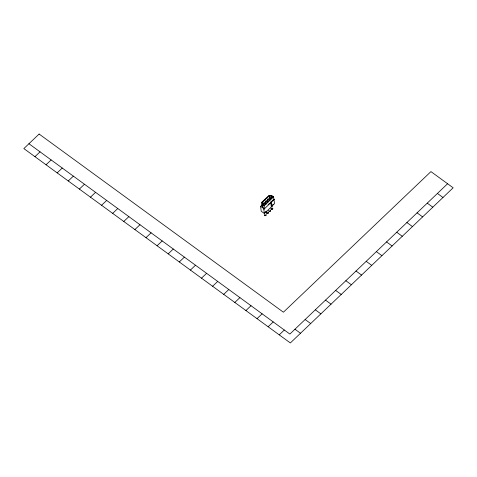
<?xml version="1.0" encoding="UTF-8"?>
<svg xmlns="http://www.w3.org/2000/svg" width="477" height="477" viewBox="0 0 477 477"><rect width="100%" height="100%" fill="white"/><g stroke="black" fill="none" stroke-linecap="round" stroke-linejoin="round"><path stroke-width="0.72" d="M34.952 156.689L40.044 151.835M46.06 164.786L51.146 159.938M57.162 172.883L62.248 168.035M68.265 180.98L73.351 176.132M79.367 189.083L84.459 184.235M90.475 197.18L95.561 192.332M101.577 205.277L106.663 200.429M112.679 213.38L117.765 208.527M123.781 221.477L128.873 216.63M134.89 229.574L139.976 224.727M145.992 237.677L151.078 232.824M157.094 245.774L162.18 240.927M168.196 253.871L173.288 249.024M179.304 261.968L184.39 257.121M190.406 270.071L195.492 265.218M264.097 209.105L264.383 208.544L262.302 207.03L261.855 202.218L268.849 195.552L271.508 195.355L273.595 196.87L273.923 199.452L274.275 199.41L264.097 209.105L263.751 208.854L264.347 213.505L271.341 206.839L270.668 202.111M262.332 202.349L269.064 195.934L271.335 195.761L272.927 196.923L264.025 205.408L262.433 204.245L262.332 202.349L262.666 204.931L265.254 202.463M264.347 213.505L261.223 211.228L260.597 206.32L262.183 204.8M266.291 201.473L267.841 199.994M264.741 203.244L265.588 202.433M266.965 201.121L267.812 200.316M264.383 208.544L264.055 205.963L273.595 196.87M268.056 204.752L269.672 203.214M271.89 201.097L273.416 199.642M264.795 212.492L266.226 211.126M271.473 206.13L273.381 204.311M271.341 206.839C272.844 206.935 272.57 204.114 274.525 203.804L274.013 199.821M201.509 278.169L206.601 273.321M212.611 286.266L217.703 281.418M223.719 294.369L228.805 289.515M234.821 302.466L239.907 297.618M245.923 310.563L251.015 305.715M257.031 318.66L262.117 313.812M268.134 326.763L273.22 321.915M279.236 334.86L284.322 330.012M447.599 183.746L289.873 334.061L28.936 143.738M271.282 201.527C272.307 202.272 269.594 202.671 271.383 201.58L271.979 206.231M437.421 193.447L442.972 197.496M427.249 203.142L432.8 207.191M417.071 212.843L422.622 216.892M406.893 222.538L412.45 226.587M396.721 232.233L402.272 236.288M386.543 241.934L392.094 245.983M376.371 251.629L381.922 255.678M366.193 261.33L371.744 265.379M273.929 199.153L274.275 199.41M356.015 271.025L361.572 275.074M261.968 204.442L264.055 205.963M260.597 206.32L264.067 208.848M345.843 280.726L351.394 284.775M335.665 290.421L341.216 294.47M325.493 300.116L331.044 304.171M315.315 309.817L320.866 313.866M305.137 319.512L310.694 323.561M294.965 329.213L300.516 333.262M271.335 195.761L271.669 198.343L269.398 198.515L269.064 195.934M261.855 202.218L262.106 204.156M262.225 205.545L262.302 207.03M272.552 207.99A0.942 0.787 -7.3 0 1 272.611 209.099A0.942 0.787 -7.3 0 1 271.282 209.2A0.942 0.787 -7.3 0 1 271.222 208.085M267.937 202.015A0.71 0.59 -7.3 0 1 267.841 201.574M265.945 214.906A0.71 0.59 -7.3 0 1 265.927 215.061M265.761 215.336A0.71 0.59 -7.3 0 1 264.759 215.413M270.125 209.999A0.942 0.787 -7.3 0 1 270.56 210.983A0.942 0.787 -7.3 0 1 269.404 211.478A0.942 0.787 -7.3 0 1 268.772 210.578M265.981 204.335A0.71 0.59 -7.3 0 1 265.927 203.309M270 200.042A0.71 0.59 -7.3 0 1 270.22 199.219M265.874 214.352A0.942 0.787 -7.3 0 1 265.933 215.461A0.942 0.787 -7.3 0 1 264.604 215.562A0.942 0.787 -7.3 0 1 264.544 214.453M267.901 212.122A0.942 0.787 -7.3 0 1 268.211 213.285A0.942 0.787 -7.3 0 1 266.768 213.398A0.942 0.787 -7.3 0 1 266.959 212.187M272.623 208.538A0.71 0.59 -7.3 0 1 271.765 209.176M271.592 209.129A0.71 0.59 -7.3 0 1 271.21 208.646M270.167 210.262A0.71 0.59 -7.3 0 1 269.904 211.269A0.71 0.59 -7.3 0 1 268.998 210.613M268.152 212.939A0.71 0.59 -7.3 0 1 267.841 213.32M266.87 213.177A0.71 0.59 -7.3 0 1 266.84 212.587M267.788 212.301A0.71 0.59 -7.3 0 1 268.056 212.498M39.114 134.043L23.85 148.585L290.338 342.957L453.15 187.795L430.94 171.601L283.398 312.214L39.114 134.043M267.907 199.887A0.71 0.59 -7.3 0 0 268.939 199.297A0.71 0.59 -7.3 0 0 267.853 198.867A0.71 0.59 -7.3 0 0 267.907 199.887M263.614 203.977A0.71 0.59 -7.3 0 0 264.646 203.387A0.71 0.59 -7.3 0 0 263.56 202.958A0.71 0.59 -7.3 0 0 263.614 203.977M265.683 202.01A0.71 0.59 -7.3 0 0 266.715 201.419A0.71 0.59 -7.3 0 0 265.629 200.984A0.71 0.59 -7.3 0 0 265.683 202.01M269.976 197.919A0.71 0.59 -7.3 0 0 271.008 197.329A0.71 0.59 -7.3 0 0 269.922 196.894A0.71 0.59 -7.3 0 0 269.976 197.919"/></g></svg>
